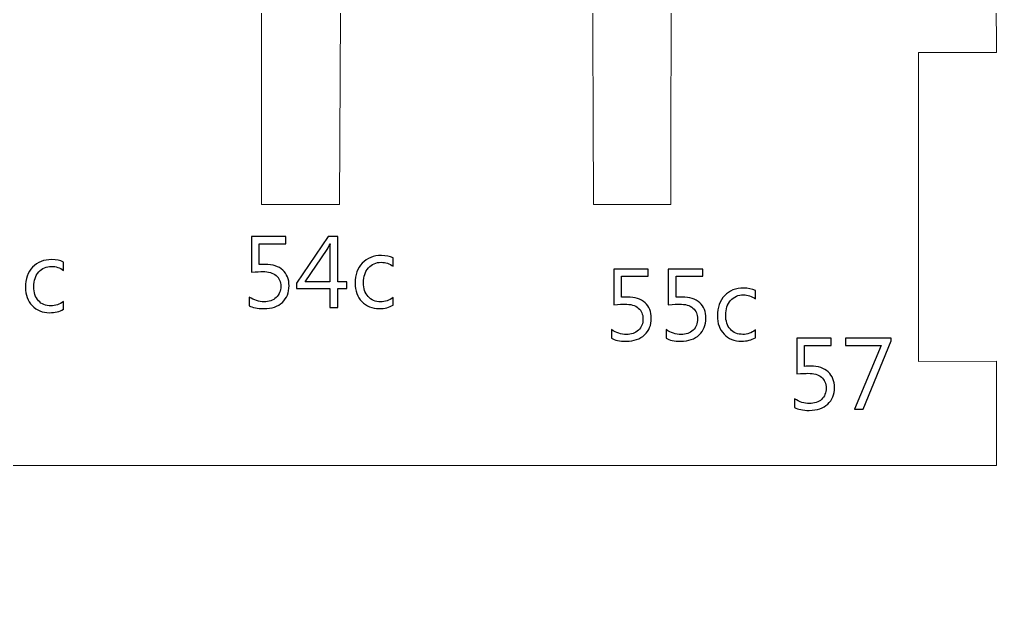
# Model space of a CAD drawing. Header units: centimetres. Extents: x -370 to 378, y -504 to 433.
# Drawn here: x 289.2 to 367, y 212.7 to 259.5 of the extents above; entities that cross this region are included whole.
import ezdxf

# ---------------------------------------------------------------- set-up
doc = ezdxf.new("R2010")
doc.units = ezdxf.units.CM
doc.header["$MEASUREMENT"] = 0
doc.layers.add('Camada 1', color=7, linetype='Continuous')
doc.layers.add('Camada 2', color=20, linetype='Continuous')

msp = doc.modelspace()

# ---------------------------------------------------------------- linework, layer by layer
at = {"layer": 'Camada 1', "lineweight": 9}
msp.add_open_spline([(216.721, 265.254), (216.721, 265.254), (230.116, 265.318), (230.116, 265.318), (230.116, 265.318), (230.116, 265.318), (230.103, 244.768), (230.103, 244.768), (230.103, 244.768), (230.103, 244.768), (236.36, 244.767), (236.36, 244.767), (236.36, 244.767), (236.36, 244.767), (236.371, 265.182), (236.371, 265.182), (236.371, 265.182), (236.371, 265.182), (256.209, 265.182), (256.209, 265.182), (256.209, 265.182), (256.209, 265.182), (256.209, 244.767), (256.209, 244.767), (256.209, 244.767), (256.209, 244.767), (262.443, 244.768), (262.443, 244.768), (262.443, 244.768), (262.443, 244.768), (262.445, 265.213), (262.445, 265.213), (262.445, 265.213), (262.445, 265.213), (282.346, 265.204), (282.346, 265.204), (282.346, 265.204), (282.346, 265.204), (282.296, 244.775), (282.296, 244.775), (282.296, 244.775), (282.296, 244.775), (288.629, 244.768), (288.629, 244.768), (288.629, 244.768), (288.629, 244.768), (288.652, 265.258), (288.652, 265.258), (288.652, 265.258), (288.652, 265.258), (308.479, 265.277), (308.479, 265.277), (308.479, 265.277), (308.479, 265.277), (308.479, 244.77), (308.479, 244.77), (308.479, 244.77), (308.479, 244.77), (314.689, 244.774), (314.689, 244.774), (314.689, 244.774), (314.689, 244.774), (314.79, 265.253), (314.79, 265.253), (314.79, 265.253), (314.79, 265.253), (334.828, 265.214), (334.828, 265.214), (334.828, 265.214), (334.828, 265.214), (334.892, 244.769), (334.892, 244.769), (334.892, 244.769), (334.892, 244.769), (341.063, 244.77), (341.063, 244.77), (341.063, 244.77), (341.063, 244.77), (341.094, 265.214), (341.094, 265.214), (341.094, 265.214), (341.094, 265.214), (366.922, 265.225), (366.922, 265.225), (366.922, 265.225), (366.922, 265.225), (366.966, 256.867), (366.966, 256.867), (366.966, 256.867), (366.966, 256.867), (360.754, 256.873), (360.754, 256.873), (360.754, 256.873), (360.754, 256.873), (360.754, 232.292), (360.754, 232.292), (360.754, 232.292), (360.754, 232.292), (366.964, 232.296), (366.964, 232.296), (366.964, 232.296), (366.964, 232.296), (366.963, 224.01), (366.963, 224.01), (366.963, 224.01), (366.963, 224.01), (210.199, 224.007), (210.199, 224.007), (210.199, 224.007), (210.199, 224.007), (210.193, 236.573), (210.193, 236.573), (210.193, 236.573), (210.193, 236.573), (189.145, 236.573), (189.145, 236.573), (189.145, 236.573), (185.916, 236.501), (184.439, 233.061), (184.413, 226.826), (184.413, 226.826), (184.673, 216.628), (178.684, 212.355), (173.821, 212.903), (173.821, 212.903), (173.821, 212.903), (176.697, 236.149), (176.697, 236.149), (176.697, 236.149), (176.697, 236.149), (170.539, 236.789), (170.539, 236.789), (170.539, 236.789), (170.539, 236.789), (168.49, 221.602), (168.49, 221.602), (168.49, 221.602), (168.49, 221.602), (4.291, 221.42), (4.291, 221.42), (4.291, 221.42), (4.291, 221.42), (4.288, 209.376), (4.288, 209.376), (4.288, 209.376), (4.288, 209.376), (-1.971, 209.374), (-1.971, 209.374), (-1.971, 209.374), (-1.971, 209.374), (-2.239, 168.069), (-2.239, 168.069), (-2.239, 168.069), (-2.239, 168.069), (-66.592, 160.863), (-66.592, 160.863), (-66.592, 160.863), (-66.592, 160.863), (-120.101, 160.892), (-120.101, 160.892), (-120.101, 160.892), (-122.907, 159.848), (-124.083, 157.497), (-123.291, 153.568), (-123.291, 153.568), (-123.291, 153.568), (-121.417, 147.705), (-121.417, 147.705), (-121.417, 147.705), (-119.664, 142.218), (-119.162, 139.073), (-123.559, 137.253), (-123.559, 137.253), (-123.559, 137.253), (-131.456, 134.303), (-131.456, 134.303), (-131.456, 134.303), (-142.328, 129.369), (-143.928, 118.845), (-139.185, 104.494), (-139.185, 104.494), (-136.723, 96.587), (-139.695, 91.079), (-144.309, 92.767), (-144.309, 92.767), (-144.309, 92.767), (-196.019, 110.18), (-196.019, 110.18), (-196.019, 110.18), (-194.826, 114.677), (-193.391, 119.174), (-191.716, 123.67), (-191.716, 123.67), (-191.716, 123.67), (-176.995, 117.362), (-176.995, 117.362), (-176.995, 117.362), (-176.995, 117.362), (-174.937, 123.295), (-174.937, 123.295), (-174.937, 123.295), (-174.937, 123.295), (-189.72, 129.603), (-189.72, 129.603), (-189.72, 129.603), (-187.47, 134.471), (-185.1, 139.218), (-182.609, 143.842), (-182.609, 143.842), (-182.609, 143.842), (-167.889, 135.786), (-167.889, 135.786), (-167.889, 135.786), (-167.889, 135.786), (-164.645, 141.095), (-164.645, 141.095), (-164.645, 141.095), (-164.645, 141.095), (-179.178, 149.214), (-179.178, 149.214), (-179.178, 149.214), (-176.797, 153.396), (-174.316, 157.382), (-171.694, 161.08), (-171.694, 161.08), (-171.694, 161.08), (-158.221, 152.024), (-158.221, 152.024), (-158.221, 152.024), (-158.221, 152.024), (-154.852, 157.145), (-154.852, 157.145), (-154.852, 157.145), (-154.852, 157.145), (-168.138, 166.201), (-168.138, 166.201), (-168.138, 166.201), (-165.271, 169.951), (-162.563, 173.777), (-160.029, 177.692), (-160.029, 177.692), (-160.029, 177.692), (-146.12, 169.011), (-146.12, 169.011), (-146.12, 169.011), (-146.12, 169.011), (-143.438, 174.444), (-143.438, 174.444), (-143.438, 174.444), (-143.438, 174.444), (-157.035, 183.25), (-157.035, 183.25), (-157.035, 183.25), (-151.695, 195.771), (-155.396, 206.053), (-170.299, 212.164), (-170.299, 212.164), (-196.331, 218.03), (-225.837, 215.086), (-252.767, 201.797), (-252.767, 201.797), (-272.125, 191.19), (-291.085, 177.8), (-311.371, 166), (-311.371, 166), (-321.658, 159.339), (-331.851, 153.367), (-342.736, 148.568), (-342.736, 148.568), (-346.86, 147.224), (-349.73, 146.708), (-351.28, 147.57), (-351.28, 147.57), (-360.973, 156.269), (-365.918, 177.156), (-365.135, 212.753), (-365.135, 212.753), (-363.041, 242.961), (-358.027, 262.687), (-349.489, 269.76), (-349.489, 269.76), (-341.694, 272.706), (-312.337, 273.158), (-268.236, 269.823), (-268.236, 269.823), (-238.219, 267.466), (-208.36, 264.64), (-178.599, 261.521), (-178.599, 261.521), (-161.15, 259.512), (-146.663, 274.84), (-133.661, 298.457), (-133.661, 298.457), (-137.932, 299.192), (-140.952, 302.511), (-141.329, 309.219), (-141.329, 309.219), (-141.246, 317.163), (-137.792, 321.124), (-131.21, 321.7), (-131.21, 321.7), (-128.465, 321.723), (-125.72, 321.692), (-122.976, 321.377), (-122.976, 321.377), (-119.251, 320.932), (-117.518, 322.574), (-117.641, 327.134), (-117.641, 327.134), (-117.641, 327.134), (-117.584, 336.153), (-117.584, 336.153), (-117.584, 336.153), (-117.584, 336.153), (-110.776, 336.152), (-110.776, 336.152), (-110.776, 336.152), (-110.776, 336.152), (-110.773, 349.137), (-110.773, 349.137), (-110.773, 349.137), (-110.773, 349.137), (-99.344, 349.13), (-99.344, 349.13), (-99.344, 349.13), (-99.344, 349.13), (-88.153, 362.878), (-88.153, 362.878), (-88.153, 362.878), (-88.153, 362.878), (-34.119, 362.869), (-34.119, 362.869), (-34.119, 362.869), (-34.119, 362.869), (-34.106, 340.512), (-34.106, 340.512), (-34.106, 340.512), (-34.106, 340.512), (-27.597, 340.514), (-27.597, 340.514), (-27.597, 340.514), (-27.597, 340.514), (-27.691, 325.715), (-27.691, 325.715), (-27.691, 325.715), (-27.873, 322.531), (-30.047, 321.13), (-33.358, 320.596), (-33.358, 320.596), (-33.358, 320.596), (-44.151, 320.594), (-44.151, 320.594), (-44.151, 320.594), (-44.151, 320.594), (-44.155, 311.191), (-44.155, 311.191), (-44.155, 311.191), (-44.155, 311.191), (-32.849, 311.191), (-32.849, 311.191), (-32.849, 311.191), (-18.571, 310.629), (-10.255, 308.442), (-6.272, 303.592), (-6.272, 303.592), (-3.714, 300.56), (-2.148, 297.196), (-2.032, 293.351), (-2.032, 293.351), (-2.032, 293.351), (-1.901, 274.856), (-1.901, 274.856), (-1.901, 274.856), (-1.901, 274.856), (4.408, 274.86), (4.408, 274.86), (4.408, 274.86), (4.408, 274.86), (4.426, 260.305), (4.426, 260.305), (4.426, 260.305), (4.426, 260.305), (175.044, 260.301), (175.044, 260.301), (175.044, 260.301), (175.044, 260.301), (175.017, 268.365), (175.017, 268.365), (175.017, 268.365), (179.182, 281.411), (183.274, 295.03), (187.51, 307.504), (187.51, 307.504), (189.372, 313.034), (192.544, 316.081), (197.008, 315.926), (197.008, 315.926), (202.874, 315.367), (206.189, 311.724), (207.985, 306.102), (207.985, 306.102), (211.365, 293.082), (213.787, 278.849), (216.721, 265.254)], degree=3, knots=[0, 0, 0, 0, 0.009804, 0.009804, 0.009804, 0.009804, 0.019608, 0.019608, 0.019608, 0.019608, 0.029412, 0.029412, 0.029412, 0.029412, 0.039216, 0.039216, 0.039216, 0.039216, 0.04902, 0.04902, 0.04902, 0.04902, 0.058824, 0.058824, 0.058824, 0.058824, 0.068627, 0.068627, 0.068627, 0.068627, 0.078431, 0.078431, 0.078431, 0.078431, 0.088235, 0.088235, 0.088235, 0.088235, 0.098039, 0.098039, 0.098039, 0.098039, 0.107843, 0.107843, 0.107843, 0.107843, 0.117647, 0.117647, 0.117647, 0.117647, 0.127451, 0.127451, 0.127451, 0.127451, 0.137255, 0.137255, 0.137255, 0.137255, 0.147059, 0.147059, 0.147059, 0.147059, 0.156863, 0.156863, 0.156863, 0.156863, 0.166667, 0.166667, 0.166667, 0.166667, 0.176471, 0.176471, 0.176471, 0.176471, 0.186275, 0.186275, 0.186275, 0.186275, 0.196078, 0.196078, 0.196078, 0.196078, 0.205882, 0.205882, 0.205882, 0.205882, 0.215686, 0.215686, 0.215686, 0.215686, 0.22549, 0.22549, 0.22549, 0.22549, 0.235294, 0.235294, 0.235294, 0.235294, 0.245098, 0.245098, 0.245098, 0.245098, 0.254902, 0.254902, 0.254902, 0.254902, 0.264706, 0.264706, 0.264706, 0.264706, 0.27451, 0.27451, 0.27451, 0.27451, 0.284314, 0.284314, 0.284314, 0.284314, 0.294118, 0.294118, 0.294118, 0.294118, 0.303922, 0.303922, 0.303922, 0.303922, 0.313725, 0.313725, 0.313725, 0.313726, 0.323529, 0.323529, 0.323529, 0.323529, 0.333333, 0.333333, 0.333333, 0.333333, 0.343137, 0.343137, 0.343137, 0.343137, 0.352941, 0.352941, 0.352941, 0.352941, 0.362745, 0.362745, 0.362745, 0.362745, 0.372549, 0.372549, 0.372549, 0.372549, 0.382353, 0.382353, 0.382353, 0.382353, 0.392157, 0.392157, 0.392157, 0.392157, 0.401961, 0.401961, 0.401961, 0.401961, 0.411765, 0.411765, 0.411765, 0.411765, 0.421569, 0.421569, 0.421569, 0.421569, 0.431373, 0.431373, 0.431373, 0.431373, 0.441176, 0.441176, 0.441176, 0.441176, 0.45098, 0.45098, 0.45098, 0.45098, 0.460784, 0.460784, 0.460784, 0.460784, 0.470588, 0.470588, 0.470588, 0.470588, 0.480392, 0.480392, 0.480392, 0.480392, 0.490196, 0.490196, 0.490196, 0.490196, 0.5, 0.5, 0.5, 0.5, 0.509804, 0.509804, 0.509804, 0.509804, 0.519608, 0.519608, 0.519608, 0.519608, 0.529412, 0.529412, 0.529412, 0.529412, 0.539216, 0.539216, 0.539216, 0.539216, 0.54902, 0.54902, 0.54902, 0.54902, 0.558824, 0.558824, 0.558824, 0.558824, 0.568627, 0.568627, 0.568627, 0.568627, 0.578431, 0.578431, 0.578431, 0.578431, 0.588235, 0.588235, 0.588235, 0.588235, 0.598039, 0.598039, 0.598039, 0.598039, 0.607843, 0.607843, 0.607843, 0.607843, 0.617647, 0.617647, 0.617647, 0.617647, 0.627451, 0.627451, 0.627451, 0.627451, 0.637255, 0.637255, 0.637255, 0.637255, 0.647059, 0.647059, 0.647059, 0.647059, 0.656863, 0.656863, 0.656863, 0.656863, 0.666667, 0.666667, 0.666667, 0.666667, 0.676471, 0.676471, 0.676471, 0.676471, 0.686275, 0.686275, 0.686275, 0.686275, 0.696078, 0.696078, 0.696078, 0.696078, 0.705882, 0.705882, 0.705882, 0.705882, 0.715686, 0.715686, 0.715686, 0.715686, 0.72549, 0.72549, 0.72549, 0.72549, 0.735294, 0.735294, 0.735294, 0.735294, 0.745098, 0.745098, 0.745098, 0.745098, 0.754902, 0.754902, 0.754902, 0.754902, 0.764706, 0.764706, 0.764706, 0.764706, 0.77451, 0.77451, 0.77451, 0.77451, 0.784314, 0.784314, 0.784314, 0.784314, 0.794118, 0.794118, 0.794118, 0.794118, 0.803922, 0.803922, 0.803922, 0.803922, 0.813725, 0.813725, 0.813725, 0.813726, 0.823529, 0.823529, 0.823529, 0.823529, 0.833333, 0.833333, 0.833333, 0.833333, 0.843137, 0.843137, 0.843137, 0.843137, 0.852941, 0.852941, 0.852941, 0.852941, 0.862745, 0.862745, 0.862745, 0.862745, 0.872549, 0.872549, 0.872549, 0.872549, 0.882353, 0.882353, 0.882353, 0.882353, 0.892157, 0.892157, 0.892157, 0.892157, 0.901961, 0.901961, 0.901961, 0.901961, 0.911765, 0.911765, 0.911765, 0.911765, 0.921569, 0.921569, 0.921569, 0.921569, 0.931373, 0.931373, 0.931373, 0.931373, 0.941176, 0.941176, 0.941176, 0.941176, 0.95098, 0.95098, 0.95098, 0.95098, 0.960784, 0.960784, 0.960784, 0.960784, 0.970588, 0.970588, 0.970588, 0.970588, 0.980392, 0.980392, 0.980392, 0.980392, 1, 1, 1, 1], dxfattribs=at)
at = {"layer": 'Camada 2'}
for points, knots in [([(307.509, 236.723), (307.509, 236.723), (307.509, 237.408), (307.509, 237.408), (307.509, 237.408), (307.895, 237.156), (308.287, 237.029), (308.687, 237.029), (308.687, 237.029), (309.086, 237.029), (309.407, 237.142), (309.652, 237.368), (309.652, 237.368), (309.895, 237.593), (310.017, 237.892), (310.017, 238.265), (310.017, 238.265), (310.017, 238.634), (309.892, 238.923), (309.644, 239.13), (309.644, 239.13), (309.394, 239.337), (309.037, 239.441), (308.572, 239.441), (308.572, 239.441), (308.415, 239.441), (308.119, 239.425), (307.687, 239.394), (307.687, 239.394), (307.687, 239.394), (307.687, 242.231), (307.687, 242.231), (307.687, 242.231), (307.687, 242.231), (310.421, 242.231), (310.421, 242.231), (310.421, 242.231), (310.421, 242.231), (310.421, 241.65), (310.421, 241.65), (310.421, 241.65), (310.421, 241.65), (308.299, 241.65), (308.299, 241.65), (308.299, 241.65), (308.299, 241.65), (308.299, 239.989), (308.299, 239.989), (308.299, 239.989), (308.473, 240), (308.633, 240.005), (308.781, 240.005), (308.781, 240.005), (309.384, 240.005), (309.852, 239.853), (310.183, 239.551), (310.183, 239.551), (310.513, 239.248), (310.679, 238.833), (310.679, 238.306), (310.679, 238.306), (310.679, 237.761), (310.501, 237.321), (310.145, 236.989), (310.145, 236.989), (309.789, 236.656), (309.3, 236.489), (308.68, 236.489), (308.68, 236.489), (308.157, 236.489), (307.767, 236.567), (307.509, 236.723)], [0, 0, 0, 0, 0.052632, 0.052632, 0.052632, 0.052632, 0.105263, 0.105263, 0.105263, 0.105263, 0.157895, 0.157895, 0.157895, 0.157895, 0.210526, 0.210526, 0.210526, 0.210526, 0.263158, 0.263158, 0.263158, 0.263158, 0.315789, 0.315789, 0.315789, 0.315789, 0.368421, 0.368421, 0.368421, 0.368421, 0.421053, 0.421053, 0.421053, 0.421053, 0.473684, 0.473684, 0.473684, 0.473684, 0.526316, 0.526316, 0.526316, 0.526316, 0.578947, 0.578947, 0.578947, 0.578947, 0.631579, 0.631579, 0.631579, 0.631579, 0.684211, 0.684211, 0.684211, 0.684211, 0.736842, 0.736842, 0.736842, 0.736842, 0.789474, 0.789474, 0.789474, 0.789474, 0.842105, 0.842105, 0.842105, 0.842105, 0.894737, 0.894737, 0.894737, 0.894737, 1, 1, 1, 1]), ([(315.284, 238.086), (315.284, 238.086), (314.558, 238.086), (314.558, 238.086), (314.558, 238.086), (314.558, 238.086), (314.558, 236.586), (314.558, 236.586), (314.558, 236.586), (314.558, 236.586), (313.921, 236.586), (313.921, 236.586), (313.921, 236.586), (313.921, 236.586), (313.921, 238.086), (313.921, 238.086), (313.921, 238.086), (313.921, 238.086), (311.267, 238.086), (311.267, 238.086), (311.267, 238.086), (311.267, 238.086), (311.267, 238.508), (311.267, 238.508), (311.267, 238.508), (311.267, 238.508), (313.779, 242.231), (313.779, 242.231), (313.779, 242.231), (313.779, 242.231), (314.558, 242.231), (314.558, 242.231), (314.558, 242.231), (314.558, 242.231), (314.558, 238.61), (314.558, 238.61), (314.558, 238.61), (314.558, 238.61), (315.284, 238.61), (315.284, 238.61), (315.284, 238.61), (315.284, 238.61), (315.284, 238.086), (315.284, 238.086)], [0, 0, 0, 0, 0.083333, 0.083333, 0.083333, 0.083333, 0.166667, 0.166667, 0.166667, 0.166667, 0.25, 0.25, 0.25, 0.25, 0.333333, 0.333333, 0.333333, 0.333333, 0.416667, 0.416667, 0.416667, 0.416667, 0.5, 0.5, 0.5, 0.5, 0.583333, 0.583333, 0.583333, 0.583333, 0.666667, 0.666667, 0.666667, 0.666667, 0.75, 0.75, 0.75, 0.75, 0.833333, 0.833333, 0.833333, 0.833333, 1, 1, 1, 1]), ([(313.921, 238.61), (313.921, 238.61), (313.921, 241.05), (313.921, 241.05), (313.921, 241.05), (313.921, 241.223), (313.926, 241.418), (313.937, 241.633), (313.937, 241.633), (313.937, 241.633), (313.921, 241.633), (313.921, 241.633), (313.921, 241.633), (313.884, 241.537), (313.812, 241.394), (313.704, 241.2), (313.704, 241.2), (313.704, 241.2), (311.968, 238.61), (311.968, 238.61), (311.968, 238.61), (311.968, 238.61), (313.921, 238.61), (313.921, 238.61)], [0, 0, 0, 0, 0.142857, 0.142857, 0.142857, 0.142857, 0.285714, 0.285714, 0.285714, 0.285714, 0.428571, 0.428571, 0.428571, 0.428571, 0.571429, 0.571429, 0.571429, 0.571429, 0.714286, 0.714286, 0.714286, 0.714286, 1, 1, 1, 1]), ([(292.729, 236.443), (292.42, 236.258), (292.052, 236.165), (291.627, 236.165), (291.627, 236.165), (291.052, 236.165), (290.588, 236.352), (290.235, 236.727), (290.235, 236.727), (289.881, 237.102), (289.705, 237.587), (289.705, 238.184), (289.705, 238.184), (289.705, 238.848), (289.896, 239.383), (290.276, 239.786), (290.276, 239.786), (290.657, 240.189), (291.165, 240.391), (291.8, 240.391), (291.8, 240.391), (292.154, 240.391), (292.467, 240.325), (292.737, 240.195), (292.737, 240.195), (292.737, 240.195), (292.737, 239.536), (292.737, 239.536), (292.737, 239.536), (292.438, 239.746), (292.118, 239.851), (291.776, 239.851), (291.776, 239.851), (291.363, 239.851), (291.026, 239.703), (290.761, 239.406), (290.761, 239.406), (290.498, 239.11), (290.366, 238.72), (290.366, 238.239), (290.366, 238.239), (290.366, 237.765), (290.49, 237.391), (290.739, 237.117), (290.739, 237.117), (290.986, 236.843), (291.319, 236.705), (291.737, 236.705), (291.737, 236.705), (292.088, 236.705), (292.42, 236.822), (292.729, 237.056), (292.729, 237.056), (292.729, 237.056), (292.729, 236.443), (292.729, 236.443)], [0, 0, 0, 0, 0.066667, 0.066667, 0.066667, 0.066667, 0.133333, 0.133333, 0.133333, 0.133333, 0.2, 0.2, 0.2, 0.2, 0.266667, 0.266667, 0.266667, 0.266667, 0.333333, 0.333333, 0.333333, 0.333333, 0.4, 0.4, 0.4, 0.4, 0.466667, 0.466667, 0.466667, 0.466667, 0.533333, 0.533333, 0.533333, 0.533333, 0.6, 0.6, 0.6, 0.6, 0.666667, 0.666667, 0.666667, 0.666667, 0.733333, 0.733333, 0.733333, 0.733333, 0.8, 0.8, 0.8, 0.8, 0.866667, 0.866667, 0.866667, 0.866667, 1, 1, 1, 1]), ([(318.961, 236.767), (318.652, 236.582), (318.284, 236.489), (317.859, 236.489), (317.859, 236.489), (317.283, 236.489), (316.82, 236.676), (316.466, 237.051), (316.466, 237.051), (316.113, 237.426), (315.937, 237.911), (315.937, 238.508), (315.937, 238.508), (315.937, 239.172), (316.128, 239.707), (316.508, 240.11), (316.508, 240.11), (316.888, 240.513), (317.396, 240.715), (318.032, 240.715), (318.032, 240.715), (318.386, 240.715), (318.699, 240.649), (318.969, 240.519), (318.969, 240.519), (318.969, 240.519), (318.969, 239.86), (318.969, 239.86), (318.969, 239.86), (318.669, 240.07), (318.35, 240.175), (318.008, 240.175), (318.008, 240.175), (317.595, 240.175), (317.258, 240.027), (316.993, 239.73), (316.993, 239.73), (316.73, 239.434), (316.598, 239.044), (316.598, 238.563), (316.598, 238.563), (316.598, 238.088), (316.722, 237.715), (316.97, 237.441), (316.97, 237.441), (317.218, 237.166), (317.551, 237.029), (317.969, 237.029), (317.969, 237.029), (318.32, 237.029), (318.652, 237.146), (318.961, 237.38), (318.961, 237.38), (318.961, 237.38), (318.961, 236.767), (318.961, 236.767)], [0, 0, 0, 0, 0.066667, 0.066667, 0.066667, 0.066667, 0.133333, 0.133333, 0.133333, 0.133333, 0.2, 0.2, 0.2, 0.2, 0.266667, 0.266667, 0.266667, 0.266667, 0.333333, 0.333333, 0.333333, 0.333333, 0.4, 0.4, 0.4, 0.4, 0.466667, 0.466667, 0.466667, 0.466667, 0.533333, 0.533333, 0.533333, 0.533333, 0.6, 0.6, 0.6, 0.6, 0.666667, 0.666667, 0.666667, 0.666667, 0.733333, 0.733333, 0.733333, 0.733333, 0.8, 0.8, 0.8, 0.8, 0.866667, 0.866667, 0.866667, 0.866667, 1, 1, 1, 1]), ([(336.332, 234.132), (336.332, 234.132), (336.332, 234.818), (336.332, 234.818), (336.332, 234.818), (336.718, 234.565), (337.11, 234.438), (337.509, 234.438), (337.509, 234.438), (337.909, 234.438), (338.23, 234.551), (338.474, 234.777), (338.474, 234.777), (338.718, 235.002), (338.84, 235.301), (338.84, 235.674), (338.84, 235.674), (338.84, 236.043), (338.715, 236.332), (338.466, 236.539), (338.466, 236.539), (338.216, 236.746), (337.86, 236.85), (337.395, 236.85), (337.395, 236.85), (337.238, 236.85), (336.942, 236.834), (336.509, 236.803), (336.509, 236.803), (336.509, 236.803), (336.509, 239.64), (336.509, 239.64), (336.509, 239.64), (336.509, 239.64), (339.243, 239.64), (339.243, 239.64), (339.243, 239.64), (339.243, 239.64), (339.243, 239.06), (339.243, 239.06), (339.243, 239.06), (339.243, 239.06), (337.122, 239.06), (337.122, 239.06), (337.122, 239.06), (337.122, 239.06), (337.122, 237.398), (337.122, 237.398), (337.122, 237.398), (337.296, 237.409), (337.456, 237.414), (337.603, 237.414), (337.603, 237.414), (338.207, 237.414), (338.675, 237.262), (339.005, 236.96), (339.005, 236.96), (339.336, 236.658), (339.501, 236.242), (339.501, 235.715), (339.501, 235.715), (339.501, 235.17), (339.324, 234.73), (338.968, 234.398), (338.968, 234.398), (338.611, 234.065), (338.122, 233.898), (337.503, 233.898), (337.503, 233.898), (336.98, 233.898), (336.59, 233.976), (336.332, 234.132)], [0, 0, 0, 0, 0.052632, 0.052632, 0.052632, 0.052632, 0.105263, 0.105263, 0.105263, 0.105263, 0.157895, 0.157895, 0.157895, 0.157895, 0.210526, 0.210526, 0.210526, 0.210526, 0.263158, 0.263158, 0.263158, 0.263158, 0.315789, 0.315789, 0.315789, 0.315789, 0.368421, 0.368421, 0.368421, 0.368421, 0.421053, 0.421053, 0.421053, 0.421053, 0.473684, 0.473684, 0.473684, 0.473684, 0.526316, 0.526316, 0.526316, 0.526316, 0.578947, 0.578947, 0.578947, 0.578947, 0.631579, 0.631579, 0.631579, 0.631579, 0.684211, 0.684211, 0.684211, 0.684211, 0.736842, 0.736842, 0.736842, 0.736842, 0.789474, 0.789474, 0.789474, 0.789474, 0.842105, 0.842105, 0.842105, 0.842105, 0.894737, 0.894737, 0.894737, 0.894737, 1, 1, 1, 1]), ([(340.679, 234.132), (340.679, 234.132), (340.679, 234.818), (340.679, 234.818), (340.679, 234.818), (341.065, 234.565), (341.457, 234.438), (341.856, 234.438), (341.856, 234.438), (342.255, 234.438), (342.577, 234.551), (342.821, 234.777), (342.821, 234.777), (343.065, 235.002), (343.187, 235.301), (343.187, 235.674), (343.187, 235.674), (343.187, 236.043), (343.062, 236.332), (342.813, 236.539), (342.813, 236.539), (342.563, 236.746), (342.207, 236.85), (341.742, 236.85), (341.742, 236.85), (341.585, 236.85), (341.289, 236.834), (340.856, 236.803), (340.856, 236.803), (340.856, 236.803), (340.856, 239.64), (340.856, 239.64), (340.856, 239.64), (340.856, 239.64), (343.59, 239.64), (343.59, 239.64), (343.59, 239.64), (343.59, 239.64), (343.59, 239.06), (343.59, 239.06), (343.59, 239.06), (343.59, 239.06), (341.469, 239.06), (341.469, 239.06), (341.469, 239.06), (341.469, 239.06), (341.469, 237.398), (341.469, 237.398), (341.469, 237.398), (341.643, 237.409), (341.802, 237.414), (341.95, 237.414), (341.95, 237.414), (342.554, 237.414), (343.022, 237.262), (343.352, 236.96), (343.352, 236.96), (343.683, 236.658), (343.848, 236.242), (343.848, 235.715), (343.848, 235.715), (343.848, 235.17), (343.671, 234.73), (343.315, 234.398), (343.315, 234.398), (342.958, 234.065), (342.469, 233.898), (341.849, 233.898), (341.849, 233.898), (341.327, 233.898), (340.937, 233.976), (340.679, 234.132)], [0, 0, 0, 0, 0.052632, 0.052632, 0.052632, 0.052632, 0.105263, 0.105263, 0.105263, 0.105263, 0.157895, 0.157895, 0.157895, 0.157895, 0.210526, 0.210526, 0.210526, 0.210526, 0.263158, 0.263158, 0.263158, 0.263158, 0.315789, 0.315789, 0.315789, 0.315789, 0.368421, 0.368421, 0.368421, 0.368421, 0.421053, 0.421053, 0.421053, 0.421053, 0.473684, 0.473684, 0.473684, 0.473684, 0.526316, 0.526316, 0.526316, 0.526316, 0.578947, 0.578947, 0.578947, 0.578947, 0.631579, 0.631579, 0.631579, 0.631579, 0.684211, 0.684211, 0.684211, 0.684211, 0.736842, 0.736842, 0.736842, 0.736842, 0.789474, 0.789474, 0.789474, 0.789474, 0.842105, 0.842105, 0.842105, 0.842105, 0.894737, 0.894737, 0.894737, 0.894737, 1, 1, 1, 1]), ([(347.784, 234.177), (347.474, 233.991), (347.106, 233.898), (346.681, 233.898), (346.681, 233.898), (346.106, 233.898), (345.642, 234.085), (345.289, 234.46), (345.289, 234.46), (344.935, 234.835), (344.759, 235.32), (344.759, 235.917), (344.759, 235.917), (344.759, 236.581), (344.95, 237.116), (345.331, 237.519), (345.331, 237.519), (345.711, 237.922), (346.219, 238.124), (346.855, 238.124), (346.855, 238.124), (347.208, 238.124), (347.522, 238.058), (347.792, 237.928), (347.792, 237.928), (347.792, 237.928), (347.792, 237.269), (347.792, 237.269), (347.792, 237.269), (347.492, 237.479), (347.172, 237.584), (346.831, 237.584), (346.831, 237.584), (346.418, 237.584), (346.081, 237.436), (345.816, 237.139), (345.816, 237.139), (345.553, 236.843), (345.421, 236.453), (345.421, 235.972), (345.421, 235.972), (345.421, 235.498), (345.544, 235.124), (345.793, 234.85), (345.793, 234.85), (346.04, 234.576), (346.374, 234.438), (346.792, 234.438), (346.792, 234.438), (347.142, 234.438), (347.474, 234.555), (347.784, 234.789), (347.784, 234.789), (347.784, 234.789), (347.784, 234.177), (347.784, 234.177)], [0, 0, 0, 0, 0.066667, 0.066667, 0.066667, 0.066667, 0.133333, 0.133333, 0.133333, 0.133333, 0.2, 0.2, 0.2, 0.2, 0.266667, 0.266667, 0.266667, 0.266667, 0.333333, 0.333333, 0.333333, 0.333333, 0.4, 0.4, 0.4, 0.4, 0.466667, 0.466667, 0.466667, 0.466667, 0.533333, 0.533333, 0.533333, 0.533333, 0.6, 0.6, 0.6, 0.6, 0.666667, 0.666667, 0.666667, 0.666667, 0.733333, 0.733333, 0.733333, 0.733333, 0.8, 0.8, 0.8, 0.8, 0.866667, 0.866667, 0.866667, 0.866667, 1, 1, 1, 1]), ([(350.905, 228.627), (350.905, 228.627), (350.905, 229.312), (350.905, 229.312), (350.905, 229.312), (351.291, 229.059), (351.683, 228.933), (352.082, 228.933), (352.082, 228.933), (352.482, 228.933), (352.803, 229.046), (353.048, 229.272), (353.048, 229.272), (353.291, 229.496), (353.413, 229.796), (353.413, 230.168), (353.413, 230.168), (353.413, 230.538), (353.288, 230.827), (353.04, 231.034), (353.04, 231.034), (352.79, 231.241), (352.433, 231.344), (351.968, 231.344), (351.968, 231.344), (351.811, 231.344), (351.515, 231.328), (351.083, 231.297), (351.083, 231.297), (351.083, 231.297), (351.083, 234.135), (351.083, 234.135), (351.083, 234.135), (351.083, 234.135), (353.816, 234.135), (353.816, 234.135), (353.816, 234.135), (353.816, 234.135), (353.816, 233.554), (353.816, 233.554), (353.816, 233.554), (353.816, 233.554), (351.695, 233.554), (351.695, 233.554), (351.695, 233.554), (351.695, 233.554), (351.695, 231.893), (351.695, 231.893), (351.695, 231.893), (351.869, 231.903), (352.029, 231.909), (352.177, 231.909), (352.177, 231.909), (352.78, 231.909), (353.248, 231.757), (353.578, 231.455), (353.578, 231.455), (353.909, 231.152), (354.075, 230.737), (354.075, 230.21), (354.075, 230.21), (354.075, 229.664), (353.897, 229.225), (353.541, 228.893), (353.541, 228.893), (353.185, 228.559), (352.696, 228.393), (352.076, 228.393), (352.076, 228.393), (351.553, 228.393), (351.163, 228.471), (350.905, 228.627)], [0, 0, 0, 0, 0.052632, 0.052632, 0.052632, 0.052632, 0.105263, 0.105263, 0.105263, 0.105263, 0.157895, 0.157895, 0.157895, 0.157895, 0.210526, 0.210526, 0.210526, 0.210526, 0.263158, 0.263158, 0.263158, 0.263158, 0.315789, 0.315789, 0.315789, 0.315789, 0.368421, 0.368421, 0.368421, 0.368421, 0.421053, 0.421053, 0.421053, 0.421053, 0.473684, 0.473684, 0.473684, 0.473684, 0.526316, 0.526316, 0.526316, 0.526316, 0.578947, 0.578947, 0.578947, 0.578947, 0.631579, 0.631579, 0.631579, 0.631579, 0.684211, 0.684211, 0.684211, 0.684211, 0.736842, 0.736842, 0.736842, 0.736842, 0.789474, 0.789474, 0.789474, 0.789474, 0.842105, 0.842105, 0.842105, 0.842105, 0.894737, 0.894737, 0.894737, 0.894737, 1, 1, 1, 1]), ([(358.583, 233.932), (358.583, 233.932), (356.349, 228.49), (356.349, 228.49), (356.349, 228.49), (356.349, 228.49), (355.679, 228.49), (355.679, 228.49), (355.679, 228.49), (355.679, 228.49), (357.792, 233.554), (357.792, 233.554), (357.792, 233.554), (357.792, 233.554), (354.946, 233.554), (354.946, 233.554), (354.946, 233.554), (354.946, 233.554), (354.946, 234.135), (354.946, 234.135), (354.946, 234.135), (354.946, 234.135), (358.583, 234.135), (358.583, 234.135), (358.583, 234.135), (358.583, 234.135), (358.583, 233.932), (358.583, 233.932)], [0, 0, 0, 0, 0.125, 0.125, 0.125, 0.125, 0.25, 0.25, 0.25, 0.25, 0.375, 0.375, 0.375, 0.375, 0.5, 0.5, 0.5, 0.5, 0.625, 0.625, 0.625, 0.625, 0.75, 0.75, 0.75, 0.75, 1, 1, 1, 1])]:
    msp.add_open_spline(points, degree=3, knots=knots, dxfattribs=at)
at = {"layer": 'Camada 2', "lineweight": 9}
for points, knots in [([(307.509, 236.723), (307.509, 236.723), (307.509, 237.408), (307.509, 237.408), (307.509, 237.408), (307.895, 237.156), (308.287, 237.029), (308.687, 237.029), (308.687, 237.029), (309.086, 237.029), (309.407, 237.142), (309.652, 237.368), (309.652, 237.368), (309.895, 237.593), (310.017, 237.892), (310.017, 238.265), (310.017, 238.265), (310.017, 238.634), (309.892, 238.923), (309.644, 239.13), (309.644, 239.13), (309.394, 239.337), (309.037, 239.441), (308.572, 239.441), (308.572, 239.441), (308.415, 239.441), (308.119, 239.425), (307.687, 239.394), (307.687, 239.394), (307.687, 239.394), (307.687, 242.231), (307.687, 242.231), (307.687, 242.231), (307.687, 242.231), (310.421, 242.231), (310.421, 242.231), (310.421, 242.231), (310.421, 242.231), (310.421, 241.65), (310.421, 241.65), (310.421, 241.65), (310.421, 241.65), (308.299, 241.65), (308.299, 241.65), (308.299, 241.65), (308.299, 241.65), (308.299, 239.989), (308.299, 239.989), (308.299, 239.989), (308.473, 240), (308.633, 240.005), (308.781, 240.005), (308.781, 240.005), (309.384, 240.005), (309.852, 239.853), (310.183, 239.551), (310.183, 239.551), (310.513, 239.248), (310.679, 238.833), (310.679, 238.306), (310.679, 238.306), (310.679, 237.761), (310.501, 237.321), (310.145, 236.989), (310.145, 236.989), (309.789, 236.656), (309.3, 236.489), (308.68, 236.489), (308.68, 236.489), (308.157, 236.489), (307.767, 236.567), (307.509, 236.723)], [0, 0, 0, 0, 0.052632, 0.052632, 0.052632, 0.052632, 0.105263, 0.105263, 0.105263, 0.105263, 0.157895, 0.157895, 0.157895, 0.157895, 0.210526, 0.210526, 0.210526, 0.210526, 0.263158, 0.263158, 0.263158, 0.263158, 0.315789, 0.315789, 0.315789, 0.315789, 0.368421, 0.368421, 0.368421, 0.368421, 0.421053, 0.421053, 0.421053, 0.421053, 0.473684, 0.473684, 0.473684, 0.473684, 0.526316, 0.526316, 0.526316, 0.526316, 0.578947, 0.578947, 0.578947, 0.578947, 0.631579, 0.631579, 0.631579, 0.631579, 0.684211, 0.684211, 0.684211, 0.684211, 0.736842, 0.736842, 0.736842, 0.736842, 0.789474, 0.789474, 0.789474, 0.789474, 0.842105, 0.842105, 0.842105, 0.842105, 0.894737, 0.894737, 0.894737, 0.894737, 1, 1, 1, 1]), ([(315.284, 238.086), (315.284, 238.086), (314.558, 238.086), (314.558, 238.086), (314.558, 238.086), (314.558, 238.086), (314.558, 236.586), (314.558, 236.586), (314.558, 236.586), (314.558, 236.586), (313.921, 236.586), (313.921, 236.586), (313.921, 236.586), (313.921, 236.586), (313.921, 238.086), (313.921, 238.086), (313.921, 238.086), (313.921, 238.086), (311.267, 238.086), (311.267, 238.086), (311.267, 238.086), (311.267, 238.086), (311.267, 238.508), (311.267, 238.508), (311.267, 238.508), (311.267, 238.508), (313.779, 242.231), (313.779, 242.231), (313.779, 242.231), (313.779, 242.231), (314.558, 242.231), (314.558, 242.231), (314.558, 242.231), (314.558, 242.231), (314.558, 238.61), (314.558, 238.61), (314.558, 238.61), (314.558, 238.61), (315.284, 238.61), (315.284, 238.61), (315.284, 238.61), (315.284, 238.61), (315.284, 238.086), (315.284, 238.086)], [0, 0, 0, 0, 0.083333, 0.083333, 0.083333, 0.083333, 0.166667, 0.166667, 0.166667, 0.166667, 0.25, 0.25, 0.25, 0.25, 0.333333, 0.333333, 0.333333, 0.333333, 0.416667, 0.416667, 0.416667, 0.416667, 0.5, 0.5, 0.5, 0.5, 0.583333, 0.583333, 0.583333, 0.583333, 0.666667, 0.666667, 0.666667, 0.666667, 0.75, 0.75, 0.75, 0.75, 0.833333, 0.833333, 0.833333, 0.833333, 1, 1, 1, 1]), ([(313.921, 238.61), (313.921, 238.61), (313.921, 241.05), (313.921, 241.05), (313.921, 241.05), (313.921, 241.223), (313.926, 241.418), (313.937, 241.633), (313.937, 241.633), (313.937, 241.633), (313.921, 241.633), (313.921, 241.633), (313.921, 241.633), (313.884, 241.537), (313.812, 241.394), (313.704, 241.2), (313.704, 241.2), (313.704, 241.2), (311.968, 238.61), (311.968, 238.61), (311.968, 238.61), (311.968, 238.61), (313.921, 238.61), (313.921, 238.61)], [0, 0, 0, 0, 0.142857, 0.142857, 0.142857, 0.142857, 0.285714, 0.285714, 0.285714, 0.285714, 0.428571, 0.428571, 0.428571, 0.428571, 0.571429, 0.571429, 0.571429, 0.571429, 0.714286, 0.714286, 0.714286, 0.714286, 1, 1, 1, 1]), ([(292.729, 236.443), (292.42, 236.258), (292.052, 236.165), (291.627, 236.165), (291.627, 236.165), (291.052, 236.165), (290.588, 236.352), (290.235, 236.727), (290.235, 236.727), (289.881, 237.102), (289.705, 237.587), (289.705, 238.184), (289.705, 238.184), (289.705, 238.848), (289.896, 239.383), (290.276, 239.786), (290.276, 239.786), (290.657, 240.189), (291.165, 240.391), (291.8, 240.391), (291.8, 240.391), (292.154, 240.391), (292.467, 240.325), (292.737, 240.195), (292.737, 240.195), (292.737, 240.195), (292.737, 239.536), (292.737, 239.536), (292.737, 239.536), (292.438, 239.746), (292.118, 239.851), (291.776, 239.851), (291.776, 239.851), (291.363, 239.851), (291.026, 239.703), (290.761, 239.406), (290.761, 239.406), (290.498, 239.11), (290.366, 238.72), (290.366, 238.239), (290.366, 238.239), (290.366, 237.765), (290.49, 237.391), (290.739, 237.117), (290.739, 237.117), (290.986, 236.843), (291.319, 236.705), (291.737, 236.705), (291.737, 236.705), (292.088, 236.705), (292.42, 236.822), (292.729, 237.056), (292.729, 237.056), (292.729, 237.056), (292.729, 236.443), (292.729, 236.443)], [0, 0, 0, 0, 0.066667, 0.066667, 0.066667, 0.066667, 0.133333, 0.133333, 0.133333, 0.133333, 0.2, 0.2, 0.2, 0.2, 0.266667, 0.266667, 0.266667, 0.266667, 0.333333, 0.333333, 0.333333, 0.333333, 0.4, 0.4, 0.4, 0.4, 0.466667, 0.466667, 0.466667, 0.466667, 0.533333, 0.533333, 0.533333, 0.533333, 0.6, 0.6, 0.6, 0.6, 0.666667, 0.666667, 0.666667, 0.666667, 0.733333, 0.733333, 0.733333, 0.733333, 0.8, 0.8, 0.8, 0.8, 0.866667, 0.866667, 0.866667, 0.866667, 1, 1, 1, 1]), ([(318.961, 236.767), (318.652, 236.582), (318.284, 236.489), (317.859, 236.489), (317.859, 236.489), (317.283, 236.489), (316.82, 236.676), (316.466, 237.051), (316.466, 237.051), (316.113, 237.426), (315.937, 237.911), (315.937, 238.508), (315.937, 238.508), (315.937, 239.172), (316.128, 239.707), (316.508, 240.11), (316.508, 240.11), (316.888, 240.513), (317.396, 240.715), (318.032, 240.715), (318.032, 240.715), (318.386, 240.715), (318.699, 240.649), (318.969, 240.519), (318.969, 240.519), (318.969, 240.519), (318.969, 239.86), (318.969, 239.86), (318.969, 239.86), (318.669, 240.07), (318.35, 240.175), (318.008, 240.175), (318.008, 240.175), (317.595, 240.175), (317.258, 240.027), (316.993, 239.73), (316.993, 239.73), (316.73, 239.434), (316.598, 239.044), (316.598, 238.563), (316.598, 238.563), (316.598, 238.088), (316.722, 237.715), (316.97, 237.441), (316.97, 237.441), (317.218, 237.166), (317.551, 237.029), (317.969, 237.029), (317.969, 237.029), (318.32, 237.029), (318.652, 237.146), (318.961, 237.38), (318.961, 237.38), (318.961, 237.38), (318.961, 236.767), (318.961, 236.767)], [0, 0, 0, 0, 0.066667, 0.066667, 0.066667, 0.066667, 0.133333, 0.133333, 0.133333, 0.133333, 0.2, 0.2, 0.2, 0.2, 0.266667, 0.266667, 0.266667, 0.266667, 0.333333, 0.333333, 0.333333, 0.333333, 0.4, 0.4, 0.4, 0.4, 0.466667, 0.466667, 0.466667, 0.466667, 0.533333, 0.533333, 0.533333, 0.533333, 0.6, 0.6, 0.6, 0.6, 0.666667, 0.666667, 0.666667, 0.666667, 0.733333, 0.733333, 0.733333, 0.733333, 0.8, 0.8, 0.8, 0.8, 0.866667, 0.866667, 0.866667, 0.866667, 1, 1, 1, 1]), ([(336.332, 234.132), (336.332, 234.132), (336.332, 234.818), (336.332, 234.818), (336.332, 234.818), (336.718, 234.565), (337.11, 234.438), (337.509, 234.438), (337.509, 234.438), (337.909, 234.438), (338.23, 234.551), (338.474, 234.777), (338.474, 234.777), (338.718, 235.002), (338.84, 235.301), (338.84, 235.674), (338.84, 235.674), (338.84, 236.043), (338.715, 236.332), (338.466, 236.539), (338.466, 236.539), (338.216, 236.746), (337.86, 236.85), (337.395, 236.85), (337.395, 236.85), (337.238, 236.85), (336.942, 236.834), (336.509, 236.803), (336.509, 236.803), (336.509, 236.803), (336.509, 239.64), (336.509, 239.64), (336.509, 239.64), (336.509, 239.64), (339.243, 239.64), (339.243, 239.64), (339.243, 239.64), (339.243, 239.64), (339.243, 239.06), (339.243, 239.06), (339.243, 239.06), (339.243, 239.06), (337.122, 239.06), (337.122, 239.06), (337.122, 239.06), (337.122, 239.06), (337.122, 237.398), (337.122, 237.398), (337.122, 237.398), (337.296, 237.409), (337.456, 237.414), (337.603, 237.414), (337.603, 237.414), (338.207, 237.414), (338.675, 237.262), (339.005, 236.96), (339.005, 236.96), (339.336, 236.658), (339.501, 236.242), (339.501, 235.715), (339.501, 235.715), (339.501, 235.17), (339.324, 234.73), (338.968, 234.398), (338.968, 234.398), (338.611, 234.065), (338.122, 233.898), (337.503, 233.898), (337.503, 233.898), (336.98, 233.898), (336.59, 233.976), (336.332, 234.132)], [0, 0, 0, 0, 0.052632, 0.052632, 0.052632, 0.052632, 0.105263, 0.105263, 0.105263, 0.105263, 0.157895, 0.157895, 0.157895, 0.157895, 0.210526, 0.210526, 0.210526, 0.210526, 0.263158, 0.263158, 0.263158, 0.263158, 0.315789, 0.315789, 0.315789, 0.315789, 0.368421, 0.368421, 0.368421, 0.368421, 0.421053, 0.421053, 0.421053, 0.421053, 0.473684, 0.473684, 0.473684, 0.473684, 0.526316, 0.526316, 0.526316, 0.526316, 0.578947, 0.578947, 0.578947, 0.578947, 0.631579, 0.631579, 0.631579, 0.631579, 0.684211, 0.684211, 0.684211, 0.684211, 0.736842, 0.736842, 0.736842, 0.736842, 0.789474, 0.789474, 0.789474, 0.789474, 0.842105, 0.842105, 0.842105, 0.842105, 0.894737, 0.894737, 0.894737, 0.894737, 1, 1, 1, 1]), ([(340.679, 234.132), (340.679, 234.132), (340.679, 234.818), (340.679, 234.818), (340.679, 234.818), (341.065, 234.565), (341.457, 234.438), (341.856, 234.438), (341.856, 234.438), (342.255, 234.438), (342.577, 234.551), (342.821, 234.777), (342.821, 234.777), (343.065, 235.002), (343.187, 235.301), (343.187, 235.674), (343.187, 235.674), (343.187, 236.043), (343.062, 236.332), (342.813, 236.539), (342.813, 236.539), (342.563, 236.746), (342.207, 236.85), (341.742, 236.85), (341.742, 236.85), (341.585, 236.85), (341.289, 236.834), (340.856, 236.803), (340.856, 236.803), (340.856, 236.803), (340.856, 239.64), (340.856, 239.64), (340.856, 239.64), (340.856, 239.64), (343.59, 239.64), (343.59, 239.64), (343.59, 239.64), (343.59, 239.64), (343.59, 239.06), (343.59, 239.06), (343.59, 239.06), (343.59, 239.06), (341.469, 239.06), (341.469, 239.06), (341.469, 239.06), (341.469, 239.06), (341.469, 237.398), (341.469, 237.398), (341.469, 237.398), (341.643, 237.409), (341.802, 237.414), (341.95, 237.414), (341.95, 237.414), (342.554, 237.414), (343.022, 237.262), (343.352, 236.96), (343.352, 236.96), (343.683, 236.658), (343.848, 236.242), (343.848, 235.715), (343.848, 235.715), (343.848, 235.17), (343.671, 234.73), (343.315, 234.398), (343.315, 234.398), (342.958, 234.065), (342.469, 233.898), (341.849, 233.898), (341.849, 233.898), (341.327, 233.898), (340.937, 233.976), (340.679, 234.132)], [0, 0, 0, 0, 0.052632, 0.052632, 0.052632, 0.052632, 0.105263, 0.105263, 0.105263, 0.105263, 0.157895, 0.157895, 0.157895, 0.157895, 0.210526, 0.210526, 0.210526, 0.210526, 0.263158, 0.263158, 0.263158, 0.263158, 0.315789, 0.315789, 0.315789, 0.315789, 0.368421, 0.368421, 0.368421, 0.368421, 0.421053, 0.421053, 0.421053, 0.421053, 0.473684, 0.473684, 0.473684, 0.473684, 0.526316, 0.526316, 0.526316, 0.526316, 0.578947, 0.578947, 0.578947, 0.578947, 0.631579, 0.631579, 0.631579, 0.631579, 0.684211, 0.684211, 0.684211, 0.684211, 0.736842, 0.736842, 0.736842, 0.736842, 0.789474, 0.789474, 0.789474, 0.789474, 0.842105, 0.842105, 0.842105, 0.842105, 0.894737, 0.894737, 0.894737, 0.894737, 1, 1, 1, 1]), ([(347.784, 234.177), (347.474, 233.991), (347.106, 233.898), (346.681, 233.898), (346.681, 233.898), (346.106, 233.898), (345.642, 234.085), (345.289, 234.46), (345.289, 234.46), (344.935, 234.835), (344.759, 235.32), (344.759, 235.917), (344.759, 235.917), (344.759, 236.581), (344.95, 237.116), (345.331, 237.519), (345.331, 237.519), (345.711, 237.922), (346.219, 238.124), (346.855, 238.124), (346.855, 238.124), (347.208, 238.124), (347.522, 238.058), (347.792, 237.928), (347.792, 237.928), (347.792, 237.928), (347.792, 237.269), (347.792, 237.269), (347.792, 237.269), (347.492, 237.479), (347.172, 237.584), (346.831, 237.584), (346.831, 237.584), (346.418, 237.584), (346.081, 237.436), (345.816, 237.139), (345.816, 237.139), (345.553, 236.843), (345.421, 236.453), (345.421, 235.972), (345.421, 235.972), (345.421, 235.498), (345.544, 235.124), (345.793, 234.85), (345.793, 234.85), (346.04, 234.576), (346.374, 234.438), (346.792, 234.438), (346.792, 234.438), (347.142, 234.438), (347.474, 234.555), (347.784, 234.789), (347.784, 234.789), (347.784, 234.789), (347.784, 234.177), (347.784, 234.177)], [0, 0, 0, 0, 0.066667, 0.066667, 0.066667, 0.066667, 0.133333, 0.133333, 0.133333, 0.133333, 0.2, 0.2, 0.2, 0.2, 0.266667, 0.266667, 0.266667, 0.266667, 0.333333, 0.333333, 0.333333, 0.333333, 0.4, 0.4, 0.4, 0.4, 0.466667, 0.466667, 0.466667, 0.466667, 0.533333, 0.533333, 0.533333, 0.533333, 0.6, 0.6, 0.6, 0.6, 0.666667, 0.666667, 0.666667, 0.666667, 0.733333, 0.733333, 0.733333, 0.733333, 0.8, 0.8, 0.8, 0.8, 0.866667, 0.866667, 0.866667, 0.866667, 1, 1, 1, 1]), ([(350.905, 228.627), (350.905, 228.627), (350.905, 229.312), (350.905, 229.312), (350.905, 229.312), (351.291, 229.059), (351.683, 228.933), (352.082, 228.933), (352.082, 228.933), (352.482, 228.933), (352.803, 229.046), (353.048, 229.272), (353.048, 229.272), (353.291, 229.496), (353.413, 229.796), (353.413, 230.168), (353.413, 230.168), (353.413, 230.538), (353.288, 230.827), (353.04, 231.034), (353.04, 231.034), (352.79, 231.241), (352.433, 231.344), (351.968, 231.344), (351.968, 231.344), (351.811, 231.344), (351.515, 231.328), (351.083, 231.297), (351.083, 231.297), (351.083, 231.297), (351.083, 234.135), (351.083, 234.135), (351.083, 234.135), (351.083, 234.135), (353.816, 234.135), (353.816, 234.135), (353.816, 234.135), (353.816, 234.135), (353.816, 233.554), (353.816, 233.554), (353.816, 233.554), (353.816, 233.554), (351.695, 233.554), (351.695, 233.554), (351.695, 233.554), (351.695, 233.554), (351.695, 231.893), (351.695, 231.893), (351.695, 231.893), (351.869, 231.903), (352.029, 231.909), (352.177, 231.909), (352.177, 231.909), (352.78, 231.909), (353.248, 231.757), (353.578, 231.455), (353.578, 231.455), (353.909, 231.152), (354.075, 230.737), (354.075, 230.21), (354.075, 230.21), (354.075, 229.664), (353.897, 229.225), (353.541, 228.893), (353.541, 228.893), (353.185, 228.559), (352.696, 228.393), (352.076, 228.393), (352.076, 228.393), (351.553, 228.393), (351.163, 228.471), (350.905, 228.627)], [0, 0, 0, 0, 0.052632, 0.052632, 0.052632, 0.052632, 0.105263, 0.105263, 0.105263, 0.105263, 0.157895, 0.157895, 0.157895, 0.157895, 0.210526, 0.210526, 0.210526, 0.210526, 0.263158, 0.263158, 0.263158, 0.263158, 0.315789, 0.315789, 0.315789, 0.315789, 0.368421, 0.368421, 0.368421, 0.368421, 0.421053, 0.421053, 0.421053, 0.421053, 0.473684, 0.473684, 0.473684, 0.473684, 0.526316, 0.526316, 0.526316, 0.526316, 0.578947, 0.578947, 0.578947, 0.578947, 0.631579, 0.631579, 0.631579, 0.631579, 0.684211, 0.684211, 0.684211, 0.684211, 0.736842, 0.736842, 0.736842, 0.736842, 0.789474, 0.789474, 0.789474, 0.789474, 0.842105, 0.842105, 0.842105, 0.842105, 0.894737, 0.894737, 0.894737, 0.894737, 1, 1, 1, 1]), ([(358.583, 233.932), (358.583, 233.932), (356.349, 228.49), (356.349, 228.49), (356.349, 228.49), (356.349, 228.49), (355.679, 228.49), (355.679, 228.49), (355.679, 228.49), (355.679, 228.49), (357.792, 233.554), (357.792, 233.554), (357.792, 233.554), (357.792, 233.554), (354.946, 233.554), (354.946, 233.554), (354.946, 233.554), (354.946, 233.554), (354.946, 234.135), (354.946, 234.135), (354.946, 234.135), (354.946, 234.135), (358.583, 234.135), (358.583, 234.135), (358.583, 234.135), (358.583, 234.135), (358.583, 233.932), (358.583, 233.932)], [0, 0, 0, 0, 0.125, 0.125, 0.125, 0.125, 0.25, 0.25, 0.25, 0.25, 0.375, 0.375, 0.375, 0.375, 0.5, 0.5, 0.5, 0.5, 0.625, 0.625, 0.625, 0.625, 0.75, 0.75, 0.75, 0.75, 1, 1, 1, 1])]:
    msp.add_open_spline(points, degree=3, knots=knots, dxfattribs=at)

doc.saveas('drawing.dxf')
